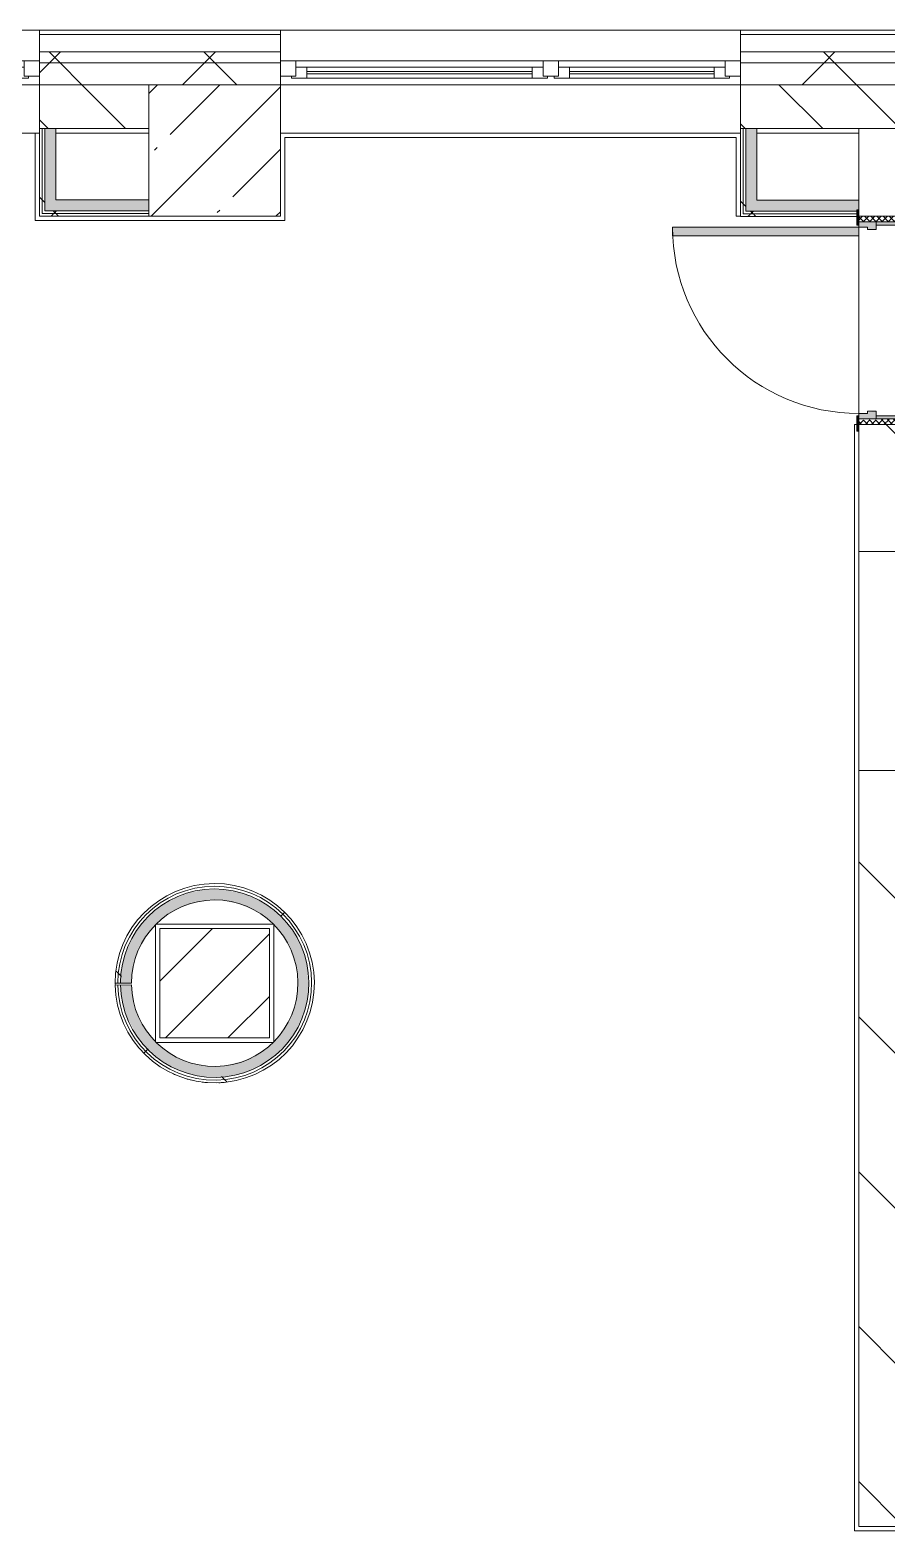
# Model space of a CAD drawing. Header units: millimetres. Extents: x 1322 to 199238, y -8553 to 29000.
# Drawn here: x 119845 to 123757, y 20500 to 27350 of the extents above; entities that cross this region are included whole.
import ezdxf

# ---------------------------------------------------------------- set-up
doc = ezdxf.new("R2010")
doc.units = ezdxf.units.MM
for name, color, linetype, lineweight, true_color in [('A-DOOR-5', 7, 'Continuous', 5, 0xe2e2e2), ('A-DOOR-6', 7, 'Continuous', 5, 0xaaaaaa), ('A-DOOR-FRAM-3', 7, 'Continuous', 5, 0xe2e2e2), ('A-DOOR-FRAM-4', 7, 'Continuous', 5, 0xaaaaaa), ('A-FLOR-2', 7, 'Continuous', 5, 0xaaaaaa), ('I-WALL-1', 7, 'Continuous', 5, 0xe7e7e7), ('I-WALL-2', 7, 'Continuous', 9, 0xe7e7e7)]:
    doc.layers.add(name, color=color, linetype=linetype, lineweight=lineweight, true_color=true_color)
for name, color, linetype, lineweight in [('A-GLAZ-3', 7, 'Continuous', 5), ('A-WALL', 7, 'Continuous', 9), ('A-WALL-4', 7, 'Continuous', 5), ('I-WALL-3', 7, 'Continuous', 5), ('S-COLS-1', 7, 'Continuous', 5)]:
    doc.layers.add(name, color=color, linetype=linetype, lineweight=lineweight)
pattern_1 = [(45, (72227.77, 0), (-353.5534, 353.5534), []), (135, (72227.77, 0), (-353.5534, -353.5534), [])]
pattern_2 = [(45, (72227.8, 0), (-530.33, 530.33), []), (135, (72227.8, 0), (-530.33, -530.33), [])]

# ---------------------------------------------------------------- blocks, each defined once
blk = doc.blocks.new('BSC_Колонна _Прямоугольная - 500х500-V196-1_10_3_птичка')
at = {"layer": 'S-COLS-1'}
h = blk.add_hatch(dxfattribs=at)
h.set_pattern_fill('FP_114', color=256, style=0, pattern_type=2)
h.set_pattern_definition([(45, (-48460, -23000), (-285.123, 285.123), []), (45, (-48174.88, -23000), (-285.123, 285.123), [504.031, -100.806, 16.764, -84.042])])
h.paths.add_polyline_path([(-250, -250), (250, -250), (250, 250), (-250, 250), (-250, 67)])
for p, q in [((250, 250), (-250, 250)), ((-250, 250), (-250, -250)), ((250, -250), (250, 250)), ((-250, -250), (250, -250))]:
    blk.add_line(p, q, dxfattribs=at)
blk = doc.blocks.new('120_Окно_СКБ_2Ст - 120_Окно_СКБ_2Ст 3100х2500 _мал_створка слева_-22273855-1_10_3_птичка')
at = {"layer": 'A-GLAZ-3'}
for p, q in [((-1550, -75), (-1550, -5)), ((-1550, -5), (-1480, -5)), ((1550, -5), (-1550, -5)), ((-1480, -5), (-1480, -75)), ((650, -35), (-1480, -35)), ((-1480, -35), (-1480, -75)), ((-1430, -85), (-1430, -35)), ((-1430, -55), (600, -55)), ((600, -65), (-1430, -65)), ((600, -85), (600, -35)), ((650, -75), (650, -5)), ((650, -5), (720, -5)), ((650, -75), (650, -35)), ((720, -5), (720, -75)), ((1480, -35), (720, -35)), ((720, -35), (720, -75)), ((770, -85), (770, -35)), ((770, -55), (1430, -55)), ((1430, -65), (770, -65)), ((1430, -85), (1430, -35)), ((1480, -75), (1480, -5)), ((1480, -5), (1550, -5)), ((1480, -75), (1480, -35)), ((1550, -5), (1550, -75)), ((-1480, -75), (-1550, -75)), ((-1550, -75), (-1500, -75)), ((-1480, -75), (-1500, -75)), ((-1500, -75), (-1500, -85)), ((-1500, -85), (670, -85)), ((670, -85), (-1500, -85)), ((720, -75), (650, -75)), ((670, -75), (650, -75)), ((670, -75), (700, -75)), ((670, -85), (670, -75)), ((720, -75), (700, -75)), ((700, -75), (700, -85)), ((700, -85), (1500, -85)), ((1500, -85), (700, -85)), ((1550, -75), (1480, -75)), ((1500, -75), (1480, -75)), ((1500, -75), (1550, -75)), ((1500, -85), (1500, -75))]:
    blk.add_line(p, q, dxfattribs=at)
blk = doc.blocks.new('120_Окно_СКБ_2Ст - 120_Окно_СКБ_2Ст 2100х2400 _мал створка справа_-19092174-1_10_3_птичка')
at = {"layer": 'A-GLAZ-3'}
for p, q in [((-1050, -75), (-1050, -5)), ((-1050, -5), (-980, -5)), ((1050, -5), (-1050, -5)), ((-980, -5), (-980, -75)), ((150, -35), (-980, -35)), ((-980, -35), (-980, -75)), ((-930, -85), (-930, -35)), ((-930, -55), (100, -55)), ((100, -65), (-930, -65)), ((100, -85), (100, -35)), ((150, -75), (150, -5)), ((150, -5), (220, -5)), ((150, -75), (150, -35)), ((220, -5), (220, -75)), ((980, -35), (220, -35)), ((220, -35), (220, -75)), ((270, -85), (270, -35)), ((270, -55), (930, -55)), ((930, -65), (270, -65)), ((930, -85), (930, -35)), ((980, -75), (980, -5)), ((980, -5), (1050, -5)), ((980, -75), (980, -35)), ((1050, -5), (1050, -75)), ((-980, -75), (-1050, -75)), ((-1050, -75), (-1000, -75)), ((-980, -75), (-1000, -75)), ((-1000, -75), (-1000, -85)), ((-1000, -85), (170, -85)), ((170, -85), (-1000, -85)), ((220, -75), (150, -75)), ((170, -75), (150, -75)), ((170, -75), (200, -75)), ((170, -85), (170, -75)), ((220, -75), (200, -75)), ((200, -75), (200, -85)), ((200, -85), (1000, -85)), ((1000, -85), (200, -85)), ((1050, -75), (980, -75)), ((1000, -75), (980, -75)), ((1000, -75), (1050, -75)), ((1000, -85), (1000, -75))]:
    blk.add_line(p, q, dxfattribs=at)
blk = doc.blocks.new('110_Дверь_СКБ_1Ст_Внутренняя1 - Д-26л 950х2100 EIW30-32941023-1_10_3_птичка')
at = {"layer": 'A-DOOR-5'}
h = blk.add_hatch(color=256, dxfattribs=at)
h.paths.add_polyline_path([(-437.5, 92.9), (-437.5, 20), (-402.5, 20), (-407.2, 60), (-412.5, 65.8), (-412.5, 100), (-437.5, 94.9), (-437.5, 94)])
h.paths.add_polyline_path([(427.5, 20), (462.5, 20), (462.5, 100), (437.5, 100), (437.5, 60), (427.5, 60), (427.5, 44)])
at = {"layer": 'A-DOOR-6'}
h = blk.add_hatch(dxfattribs=at)
h.set_pattern_fill('FP_76', color=256, style=0, pattern_type=2)
h.set_pattern_definition([(135, (1826.41, 164.685), (-14.14214, -14.14214), []), (225, (1826.41, 164.685), (14.14214, -14.14214), [])])
h.paths.add_polyline_path([(462.5, -100), (487.5, -100), (487.5, 100), (462.5, 100)])
at = {"layer": 'A-DOOR-FRAM-3'}
for points in [[(397.5, 578), (397.5, 100), (437.5, 100), (437.5, 950), (397.5, 950), (397.5, 608.8)], [(-492.5, 108), (-492.5, 100), (-422.5, 100), (-422.5, 108), (-483.6, 108)], [(447.5, 100), (517.5, 100), (517.5, 108), (447.5, 108)], [(-437.5, -100), (-422.5, -100), (-422.5, 20), (-437.5, 20)], [(447.5, -100), (462.5, -100), (462.5, 20), (447.5, 20)], [(-492.5, -108), (-422.5, -108), (-422.5, -100), (-492.5, -100)], [(447.5, -100), (447.5, -108), (517.5, -108), (517.5, -100), (462.5, -100)]]:
    blk.add_hatch(color=256, dxfattribs=at).paths.add_polyline_path(points)
at = {"layer": 'A-DOOR-FRAM-4'}
h = blk.add_hatch(dxfattribs=at)
h.set_pattern_fill('FP_77', color=256, style=0, pattern_type=2)
h.set_pattern_definition([(45, (-296.384, 164.685), (-14.1421, 14.1421), []), (135, (-296.384, 164.685), (-14.1421, -14.1421), [])])
h.paths.add_polyline_path([(-462.5, -100), (-437.5, -100), (-443.3, 100), (-462.5, 100)])
at = {"layer": 'A-DOOR-6'}
for p, q in [((437.5, 950), (397.5, 950)), ((397.5, 950), (397.5, 100)), ((437.5, 100), (437.5, 950)), ((397.5, 100), (437.5, 100))]:
    blk.add_line(p, q, dxfattribs=at)
blk.add_arc((437.5, 100), 850, 90, 180, dxfattribs=at)
at = {"layer": 'A-DOOR-FRAM-4'}
for p, q in [((-422.5, 108), (-492.5, 108)), ((-492.5, 108), (-492.5, 100)), ((-492.5, 100), (-422.5, 100)), ((-437.5, 100), (-462.5, 100)), ((-462.5, 100), (-462.5, -100)), ((-412.5, 100), (-437.5, 100)), ((-437.5, 100), (-437.5, 20)), ((-437.5, -100), (-437.5, 100)), ((-422.5, 100), (-437.5, 100)), ((-437.5, 100), (-437.5, 99)), ((-437.5, 99), (-422.5, 99)), ((-422.5, 100), (-422.5, 108)), ((-422.5, 99), (-422.5, 100)), ((-412.5, 60), (-412.5, 100)), ((437.5, 100), (437.5, 60)), ((462.5, 100), (437.5, 100)), ((517.5, 108), (447.5, 108)), ((447.5, 108), (447.5, 100)), ((462.5, 100), (447.5, 100)), ((447.5, 100), (447.5, 99)), ((447.5, 100), (517.5, 100)), ((447.5, 99), (462.5, 99)), ((462.5, 20), (462.5, 100)), ((487.5, 100), (462.5, 100)), ((462.5, 100), (462.5, -100)), ((462.5, 99), (462.5, 100)), ((487.5, -100), (487.5, 100)), ((517.5, 100), (517.5, 108)), ((-437.5, 20), (-402.5, 20)), ((-422.5, 20), (-437.5, 20)), ((-437.5, 20), (-437.5, -100)), ((-422.5, -100), (-422.5, 20)), ((-402.5, 60), (-412.5, 60)), ((-402.5, 20), (-402.5, 60)), ((437.5, 60), (427.5, 60)), ((427.5, 60), (427.5, 20)), ((427.5, 20), (462.5, 20)), ((462.5, 20), (447.5, 20)), ((447.5, 20), (447.5, -100)), ((462.5, -100), (462.5, 20)), ((-422.5, -100), (-492.5, -100)), ((-492.5, -100), (-492.5, -108)), ((-492.5, -108), (-422.5, -108)), ((-462.5, -100), (-437.5, -100)), ((-437.5, -100), (-422.5, -100)), ((-422.5, -108), (-422.5, -100)), ((447.5, -100), (462.5, -100)), ((517.5, -100), (447.5, -100)), ((447.5, -100), (447.5, -108)), ((447.5, -108), (517.5, -108)), ((462.5, -100), (487.5, -100)), ((517.5, -108), (517.5, -100))]:
    blk.add_line(p, q, dxfattribs=at)
blk = doc.blocks.new('DOR_Проход в стене_Прямоугольный - 1000x1500-23441848-1_10_3_птичка')
at = {"layer": 'A-DOOR-6'}
for p, q in [((500, 100), (-500, 100)), ((500, -100), (-500, -100))]:
    blk.add_line(p, q, dxfattribs=at)

msp = doc.modelspace()

# ---------------------------------------------------------------- hatches: boundary and pattern name
at = {"layer": 'A-WALL-4'}
h = msp.add_hatch(dxfattribs=at)
h.set_pattern_fill('FP_56', color=256, style=0, pattern_type=2)
h.set_pattern_definition(pattern_1)
h.paths.add_polyline_path([(155652.9, 27200), (157197.8, 27200), (157197.8, 27250), (152577.8, 27250), (152577.8, 27200), (155452.9, 27200)])
h.paths.add_polyline_path([(143037.8, 27200), (143037.8, 27250), (140437.8, 27250), (140437.8, 27200), (142537.8, 27200)])
h.paths.add_polyline_path([(138987.8, 27200), (139337.8, 27200), (139337.8, 27250), (138387.8, 27250), (138387.8, 27200)])
h.paths.add_polyline_path([(145137.8, 27200), (146477.8, 27200), (146477.8, 27250), (145137.8, 27250), (145137.8, 27210)])
h.paths.add_polyline_path([(149477.8, 27200), (149477.8, 27250), (148577.8, 27250), (148577.8, 27200), (148977.8, 27200)])
h.paths.add_polyline_path([(129932.8, 27200), (129932.8, 27250), (129087.8, 27250), (129087.8, 27200)])
h.paths.add_polyline_path([(132449, 27200), (133287.8, 27200), (133287.8, 27250), (132232.8, 27250), (132232.8, 27200)])
h.paths.add_polyline_path([(120987.8, 27200), (120987.8, 27250), (119887.8, 27250), (119887.8, 27200), (120387.8, 27200)])
h.paths.add_polyline_path([(126987.8, 27200), (126987.8, 27250), (126087.8, 27250), (126087.8, 27200), (126869.5, 27200)])
h.paths.add_polyline_path([(123987.8, 27200), (123987.8, 27250), (123087.8, 27250), (123087.8, 27200)])
h.paths.add_polyline_path([(116787.8, 27200), (116787.8, 27250), (114387.8, 27250), (114387.8, 27200), (115710.3, 27200)])
h = msp.add_hatch(dxfattribs=at)
h.set_pattern_fill('FP_56', color=256, style=0, pattern_type=2)
h.set_pattern_definition(pattern_1)
h.paths.add_polyline_path([(114987.8, 27100), (116787.8, 27100), (116787.8, 27200), (114387.8, 27200), (114387.8, 27100)])
h.paths.add_polyline_path([(132987.8, 27100), (133287.8, 27100), (133287.8, 27200), (132232.8, 27200), (132232.8, 27100), (132449, 27100)])
h.paths.add_polyline_path([(156327.8, 27100), (157197.8, 27100), (157193.2, 27200), (152577.8, 27198.1), (152577.8, 27100), (155652.9, 27100)])
h.paths.add_polyline_path([(123627.8, 27100), (123987.8, 27100), (123987.8, 27200), (123087.8, 27200), (123087.8, 27100)])
h.paths.add_polyline_path([(126087.8, 27100), (126987.8, 27100), (126987.8, 27200), (126087.8, 27200), (126087.8, 27140)])
h.paths.add_polyline_path([(120087.8, 27100), (120987.8, 27100), (120987.8, 27200), (119887.8, 27200), (119887.8, 27100)])
h.paths.add_polyline_path([(139337.8, 27100), (139337.8, 27102), (139305.8, 27102), (139305.8, 27110), (139337.8, 27110), (139337.8, 27200), (138387.8, 27200), (138387.8, 27100), (139305.8, 27100)])
h.paths.add_polyline_path([(129932.8, 27100), (129932.8, 27200), (129087.8, 27200), (129087.8, 27100), (129577.8, 27100)])
h.paths.add_polyline_path([(148977.8, 27100), (149477.8, 27100), (149477.8, 27200), (148577.8, 27200), (148577.8, 27100)])
h.paths.add_polyline_path([(140469.8, 27100), (143037.8, 27100), (143037.8, 27200), (140437.8, 27200), (140437.8, 27110), (140469.8, 27110), (140469.8, 27102), (140437.8, 27100)])
h.paths.add_polyline_path([(145767.8, 27100), (146477.8, 27100), (146477.8, 27200), (145137.8, 27200), (145137.8, 27100)])
h = msp.add_hatch(dxfattribs=at)
h.set_pattern_fill('FP_67', color=256, style=0, pattern_type=2)
h.set_pattern_definition([(135, (72227.77, 0), (-176.7767, -176.7767), [])])
h.paths.add_polyline_path([(120387.8, 26900), (120387.8, 27100), (119887.8, 27100), (119887.8, 26900), (120359.9, 26900)])
h.paths.add_polyline_path([(114987.8, 26900), (116787.8, 26900), (116787.8, 27100), (114987.8, 27100), (114987.8, 27061.4)])
h.paths.add_polyline_path([(123627.8, 26900), (123987.8, 26900), (123987.8, 27100), (123087.8, 27100), (123087.8, 26900), (123569.6, 26900)])
h.paths.add_polyline_path([(126087.8, 26900), (126387.8, 26900), (126387.8, 27100), (126087.8, 27100), (126087.8, 26969.4)])
h.paths.add_polyline_path([(152877.8, 26900), (152877.8, 27100), (152577.8, 27100), (152577.8, 26900)])
h.paths.add_polyline_path([(133287.8, 26900), (133287.8, 27100), (132987.8, 27100), (132987.8, 26900)])
h.paths.add_polyline_path([(148977.8, 26900), (148977.8, 27100), (148577.8, 27100), (148577.8, 26900), (148656, 26900)])
h.paths.add_polyline_path([(139287.8, 26900), (139287.8, 27100), (138987.8, 27100), (138987.8, 26900)])
h.paths.add_polyline_path([(132232.8, 26900), (132387.8, 26900), (132387.8, 27100), (132232.8, 27100), (132232.8, 26936.5)])
h.paths.add_polyline_path([(140433.8, 26900), (142537.8, 26900), (142537.8, 27100), (140433.8, 27100), (140433.8, 27091.3)])
h.paths.add_polyline_path([(146477.8, 26900), (146477.8, 27100), (146267.8, 27100), (146267.8, 26900)])
h.paths.add_polyline_path([(145767.8, 26900), (145767.8, 27100), (145137.8, 27100), (145137.8, 26900)])
h.paths.add_polyline_path([(129087.8, 26900), (129932.8, 26900), (129932.8, 27100), (129087.8, 27100), (129087.8, 27091.3)])
at = {"layer": 'I-WALL-1'}
for points in [[(119962.8, 26525), (119962.8, 26900), (119912.8, 26900), (119912.8, 26525)], [(120359.9, 26525), (120387.8, 26525), (120387.8, 26575), (119962.8, 26575), (119962.8, 26525), (120328.5, 26525)], [(120675.7, 22570.2), (120748.3, 22574.3), (120824.9, 22593), (120893.4, 22623), (120962.1, 22670.4), (121018.1, 22726.9), (121061.8, 22790.9), (121091, 22855), (121105, 22895.9), (121116.5, 22969.6), (121111.1, 23067), (121102.9, 23112), (121078.1, 23180.3), (121028.8, 23259.9), (120989.2, 23305.7), (120929.8, 23354.3), (120863.9, 23391.1), (120793.2, 23415.7), (120719.7, 23427.6), (120635.1, 23425.2), (120570.9, 23412.3), (120502, 23386.2), (120436.9, 23347.4), (120402.8, 23322.1), (120352.7, 23269.4), (120312, 23209.1), (120282.2, 23142.8), (120263.5, 23067), (120259.2, 23000), (120307.8, 23000.8), (120313.8, 23067.6), (120331.9, 23133.1), (120378.6, 23218.3), (120422.5, 23270), (120461.2, 23303.9), (120526, 23342.4), (120595.4, 23367.1), (120667.5, 23377.9), (120719.7, 23377.5), (120793.2, 23363.6), (120859.3, 23337.4), (120895, 23318.5), (120957.8, 23266), (120996.1, 23221.5), (121028.8, 23167.7), (121053.2, 23104.3), (121065.9, 23037.6), (121065.9, 22965.9), (121051, 22891.4), (121025.1, 22827.1), (120997.7, 22780.2), (120937.8, 22715.5), (120876.3, 22671.8), (120819.2, 22644.9), (120748.3, 22626.4), (120710.2, 22620.7), (120642.3, 22622.7), (120575.9, 22636.8), (120509.3, 22664.9), (120437.8, 22715.7), (120405.9, 22745.2), (120359.9, 22809.5), (120331.3, 22870.8), (120315.2, 22925.2), (120307.8, 22992.8), (120257.8, 22991.8), (120265.4, 22919.5), (120289.7, 22839.5), (120334.5, 22757.6), (120363.9, 22718.1), (120430.7, 22657.1), (120495.7, 22617), (120551, 22593.6), (120603.5, 22578.3), (120642.3, 22574)]]:
    msp.add_hatch(color=256, dxfattribs=at).paths.add_polyline_path(points)
at = {"layer": 'I-WALL-2'}
for points in [[(123149.7, 26524), (123162.8, 26524), (123162.8, 26900), (123112.8, 26900), (123112.8, 26524)], [(123347.2, 26524), (123619.8, 26524), (123619.8, 26530), (123627.8, 26530), (123627.8, 26574), (123162.8, 26574), (123162.8, 26524)]]:
    msp.add_hatch(color=256, dxfattribs=at).paths.add_polyline_path(points)
at = {"layer": 'I-WALL-3'}
h = msp.add_hatch(dxfattribs=at)
h.set_pattern_fill('FP_172', color=256, style=0, pattern_type=2)
h.set_pattern_definition(pattern_2)
h.paths.add_polyline_path([(119887.8, 26500), (119900.3, 26500), (119900.3, 26900), (119887.8, 26900), (119887.8, 26575)])
h = msp.add_hatch(dxfattribs=at)
h.set_pattern_fill('FP_172', color=256, style=0, pattern_type=2)
h.set_pattern_definition(pattern_2)
h.paths.add_polyline_path([(119900.3, 26512.5), (119912.8, 26512.5), (119912.8, 26900), (119900.3, 26900), (119900.3, 26575)])
h = msp.add_hatch(dxfattribs=at)
h.set_pattern_fill('FP_172', color=256, style=0, pattern_type=2)
h.set_pattern_definition(pattern_2)
h.paths.add_polyline_path([(123100.3, 26499), (123100.3, 26900), (123087.8, 26900), (123087.8, 26499)])
h = msp.add_hatch(dxfattribs=at)
h.set_pattern_fill('FP_172', color=256, style=0, pattern_type=2)
h.set_pattern_definition(pattern_2)
h.paths.add_polyline_path([(123112.8, 26511.5), (123112.8, 26900), (123100.3, 26900), (123100.3, 26511.5)])
h = msp.add_hatch(dxfattribs=at)
h.set_pattern_fill('FP_66', color=256, style=0, pattern_type=2)
h.set_pattern_definition([(135, (72227.77, 0), (-353.5534, -353.5534), [])])
h.paths.add_polyline_path([(123627.8, 20520), (123827.8, 20520), (123827.8, 23970), (123627.8, 23970), (123627.8, 20521.7)])
h.paths.add_polyline_path([(123827.8, 24970), (123827.8, 25550), (123627.8, 25550), (123627.8, 24970)])
h.paths.add_polyline_path([(123720.6, 26500), (123827.8, 26500), (123827.8, 26900), (123627.8, 26895.5), (123627.8, 26500)])
h = msp.add_hatch(dxfattribs=at)
h.set_pattern_fill('FP_172', color=256, style=0, pattern_type=2)
h.set_pattern_definition(pattern_2)
h.paths.add_polyline_path([(119962.8, 26500), (120387.8, 26500), (120387.8, 26512.5), (119900.3, 26509.4), (119900.3, 26500), (119920.7, 26500)])
h = msp.add_hatch(dxfattribs=at)
h.set_pattern_fill('FP_172', color=256, style=0, pattern_type=2)
h.set_pattern_definition(pattern_2)
h.paths.add_polyline_path([(120387.8, 26512.5), (120387.8, 26525), (119912.8, 26525), (119912.8, 26512.5), (120359.9, 26512.5)])
h = msp.add_hatch(dxfattribs=at)
h.set_pattern_fill('FP_172', color=256, style=0, pattern_type=2)
h.set_pattern_definition(pattern_2)
h.paths.add_polyline_path([(123162.8, 26499), (123619.8, 26500), (123619.8, 26511.5), (123100.3, 26508.4), (123100.3, 26499), (123149.7, 26499)])
h = msp.add_hatch(dxfattribs=at)
h.set_pattern_fill('FP_172', color=256, style=0, pattern_type=2)
h.set_pattern_definition(pattern_2)
h.paths.add_polyline_path([(123149.7, 26511.5), (123619.8, 26516.4), (123619.8, 26524), (123112.8, 26524), (123112.8, 26511.5)])
h = msp.add_hatch(dxfattribs=at)
h.set_pattern_fill('FP_172', color=256, style=0, pattern_type=2)
h.set_pattern_definition(pattern_2)
h.paths.add_polyline_path([(120656.8, 22546.1), (120750.1, 22550.5), (120826.4, 22568), (120901.1, 22599.7), (120962, 22638.7), (121010.8, 22681.1), (121057.2, 22735.9), (121093, 22794.2), (121120.9, 22861.9), (121137.6, 22934.1), (121141.2, 23021), (121127.2, 23112), (121102.9, 23182.4), (121070.4, 23243.5), (121028.3, 23299.8), (120966.7, 23357.5), (120908.2, 23396.3), (120850, 23423.8), (120793.4, 23442.3), (120720, 23453.6), (120629.8, 23450.1), (120564.2, 23437.1), (120496.8, 23412.3), (120419, 23365.5), (120359.9, 23313.4), (120312, 23254), (120282.2, 23204.3), (120251.6, 23124.8), (120238.3, 23067), (120234.3, 23000), (120245.3, 23000), (120258.4, 23100.9), (120282.2, 23173.2), (120312, 23231.4), (120359.9, 23295.1), (120402.8, 23337.6), (120461.2, 23379.4), (120553.4, 23420), (120595.4, 23432.5), (120667.5, 23442), (120770.3, 23433.2), (120845.3, 23411.9), (120907.9, 23382.1), (120971.6, 23337.4), (121026.6, 23282.2), (121068.6, 23222.2), (121100.7, 23154.7), (121120.8, 23083), (121128.3, 23040.4), (121123.9, 22934.8), (121106.1, 22860.7), (121081.5, 22801.1), (121046.7, 22743.1), (120999.9, 22687.8), (120937.8, 22636.4), (120876, 22600.8), (120803.9, 22574.3), (120725.1, 22560.5), (120642.3, 22561.4), (120575.9, 22573.4), (120505.1, 22598.6), (120437.8, 22636.7), (120382.7, 22681.4), (120331.3, 22740.4), (120302.3, 22783.7), (120265.4, 22873.3), (120252.5, 22923.3), (120240.3, 22991.5), (120232.9, 22991.3), (120240.5, 22916.6), (120273.3, 22816), (120305.3, 22756.1), (120357.9, 22688.9), (120409, 22642.2), (120468.2, 22603.1), (120533.6, 22573.3), (120601, 22554.5), (120656.1, 22546.2)])
h = msp.add_hatch(dxfattribs=at)
h.set_pattern_fill('FP_172', color=256, style=0, pattern_type=2)
h.set_pattern_definition(pattern_2)
h.paths.add_polyline_path([(120675.4, 22557.7), (120777.4, 22568.2), (120851.5, 22590.6), (120916.6, 22623), (120980.7, 22670.4), (121017.6, 22706.2), (121060.9, 22763.3), (121094.7, 22827.1), (121120.4, 22913.2), (121129, 22966.8), (121123.7, 23067), (121110.6, 23127.4), (121078.1, 23205.5), (121040.5, 23265.2), (120989.2, 23322.2), (120920.4, 23374.6), (120863.9, 23404.5), (120793.2, 23428.4), (120719.7, 23440), (120645.4, 23439.1), (120569, 23424.8), (120498.5, 23398.4), (120436.9, 23362.9), (120378.6, 23314.6), (120328.5, 23255.9), (120288.1, 23186.3), (120263.9, 23122), (120251, 23067), (120245.3, 23000), (120257.8, 23000), (120270.4, 23097.4), (120288.1, 23155.9), (120328.5, 23233.6), (120360.1, 23277.3), (120415.4, 23331.4), (120482.8, 23376.4), (120541.4, 23403.2), (120595.4, 23420), (120667.5, 23429.5), (120770.3, 23420.5), (120835, 23402.5), (120895, 23375.4), (120957.8, 23333), (121009.3, 23283.6), (121054.3, 23222.2), (121087.4, 23154.7), (121102.9, 23112), (121115.9, 23037.6), (121115.9, 22963.4), (121104, 22892.9), (121081.5, 22827.1), (121031.9, 22744.5), (121000.9, 22705.4), (120937.8, 22651.2), (120876.3, 22614.4), (120805.3, 22587.4), (120731, 22573.3), (120642.3, 22574), (120573.9, 22586.9), (120509.3, 22610.4), (120442.3, 22648.8), (120400.9, 22680.7), (120348.3, 22737.9), (120305.3, 22806.6), (120284.8, 22850.2), (120265.4, 22919.5), (120253.1, 22991.7), (120245.3, 22991.6), (120259.2, 22895.5), (120285, 22820.4), (120316.1, 22762.1), (120359.9, 22704.4), (120409, 22657.3), (120487.8, 22607), (120558.7, 22578.3), (120603.5, 22565.8), (120674.6, 22557.8)])
at = {"layer": 'S-COLS-1'}
h = msp.add_hatch(dxfattribs=at)
h.set_pattern_fill('FP_36', color=256, style=0, pattern_type=2)
h.set_pattern_definition([(45, (72227.77, 0), (-285.123, 285.123), []), (45, (72512.9, 0), (-285.123, 285.123), [504.031, -100.806, 16.764, -84.042])])
h.paths.add_polyline_path([(120719.7, 26500), (120987.8, 26500), (120987.8, 27100), (120387.8, 27100), (120387.8, 26500), (120645.4, 26500)])

# ---------------------------------------------------------------- linework, layer by layer
at = {"layer": 'A-FLOR-2'}
for p, q in [((119867.8, 26480), (119867.8, 26880)), ((123067.8, 26860), (121007.8, 26860)), ((121007.8, 26860), (121007.8, 26480)), ((123067.8, 26500), (123067.8, 26860)), ((121007.8, 26480), (119867.8, 26480)), ((123088.8, 26500), (123067.8, 26500)), ((123607.8, 20500), (123607.8, 25550)), ((123607.8, 25550), (123619.8, 25550)), ((120417.8, 23265.4), (120417.8, 22734.2)), ((120954.2, 23270), (120422.5, 23270)), ((120957.8, 22733.3), (120957.8, 23266)), ((120422.3, 22730), (120954.9, 22730)), ((130137.8, 20500), (123607.8, 20500))]:
    msp.add_line(p, q, dxfattribs=at)
for start, end in [(180, 180.91321), (245.51396, 246.83006), (253.98466, 256.37721), (262.7207, 265.92436), (272.48204, 275.47151)]:
    msp.add_arc((120687.8, 22998.6), 453.6, start, end, dxfattribs=at)
at = {"layer": 'A-WALL'}
for p, q in [((120987.8, 27330), (119887.8, 27330)), ((123987.8, 27330), (123087.8, 27330)), ((120987.8, 27250), (119887.8, 27250)), ((120987.8, 27200), (119887.8, 27200)), ((123987.8, 27250), (123087.8, 27250)), ((123987.8, 27200), (123087.8, 27200)), ((120387.8, 27100), (119887.8, 27100)), ((119887.8, 27100), (120387.8, 27100)), ((123987.8, 27100), (123087.8, 27100)), ((123087.8, 27100), (123987.8, 27100)), ((119900.3, 26900), (119900.3, 26512.5)), ((119912.8, 26900), (119912.8, 26525)), ((123100.3, 26511.5), (123100.3, 26900)), ((123112.8, 26524), (123112.8, 26900)), ((123827.8, 26900), (123627.8, 26900)), ((119900.3, 26512.5), (120387.8, 26512.5)), ((119912.8, 26525), (120387.8, 26525)), ((123619.8, 26511.5), (123100.3, 26511.5)), ((123619.8, 26524), (123112.8, 26524))]:
    msp.add_line(p, q, dxfattribs=at)
for radius in [442.5, 430]:
    msp.add_arc((120687.8, 23000), radius, 181.09218, 180, dxfattribs=at)
at = {"layer": 'A-WALL-4'}
for p, q in [((114387.8, 27350), (139337.8, 27350)), ((119887.8, 27350), (119887.8, 27100)), ((120987.8, 27100), (120987.8, 27350)), ((123087.8, 27350), (123087.8, 27100)), ((119887.8, 27100), (116787.8, 27100)), ((119887.8, 27100), (119887.8, 26900)), ((120387.8, 26900), (120387.8, 27100)), ((123087.8, 27100), (120387.8, 27100)), ((123087.8, 27100), (123087.8, 26900)), ((119962.8, 26900), (120387.8, 26900)), ((123162.8, 26900), (123627.8, 26900))]:
    msp.add_line(p, q, dxfattribs=at)
at = {"layer": 'I-WALL-3'}
for p, q in [((116787.8, 27100), (119887.8, 27100)), ((120987.8, 27100), (123087.8, 27100)), ((119888.4, 26880), (115007.8, 26880)), ((119962.8, 26900), (119887.8, 26900)), ((119887.8, 26900), (119887.8, 26500)), ((119962.8, 26575), (119962.8, 26900)), ((120387.8, 26880), (119962.8, 26880)), ((123087.8, 26880), (120987.8, 26880)), ((123087.8, 26900), (123087.8, 26499)), ((123162.8, 26900), (123087.8, 26900)), ((123162.8, 26574), (123162.8, 26900)), ((123627.8, 26880), (123162.8, 26880)), ((123627.8, 26900), (123627.8, 26530)), ((120387.8, 26575), (119962.8, 26575)), ((120387.8, 26500), (120387.8, 26575)), ((123627.8, 26574), (123162.8, 26574)), ((123627.8, 26530), (123627.8, 26574)), ((119887.8, 26500), (120387.8, 26500)), ((123087.8, 26499), (123619.8, 26499)), ((123627.8, 25600), (123627.8, 26410)), ((123627.8, 25520), (123627.8, 20520)), ((123627.8, 24970), (123827.8, 24970)), ((128077.8, 23970), (123627.8, 23970)), ((120232.8, 23000), (120307.8, 23000)), ((120307.8, 22992.8), (120232.9, 22991.3)), ((123627.8, 20520), (130157.8, 20520))]:
    msp.add_line(p, q, dxfattribs=at)
for radius in [455, 380]:
    msp.add_arc((120687.8, 23000), radius, 181.09218, 180, dxfattribs=at)
at = {"layer": 'S-COLS-1'}
for p, q in [((120987.8, 27100), (120387.8, 27100)), ((120387.8, 27100), (120387.8, 26900)), ((120987.8, 26500), (120987.8, 27100)), ((120387.8, 26900), (120387.8, 26500)), ((120387.8, 26500), (120987.8, 26500))]:
    msp.add_line(p, q, dxfattribs=at)

# ---------------------------------------------------------------- block references
at = {"layer": 'A-DOOR-6', "rotation": 89.9999999999999}
for name, p in [('110_Дверь_СКБ_1Ст_Внутренняя1 - Д-26л 950х2100 EIW30-32941023-1_10_3_птичка', (123727.8, 26012.5)), ('DOR_Проход в стене_Прямоугольный - 1000x1500-23441848-1_10_3_птичка', (123727.8, 24470))]:
    msp.add_blockref(name, p, dxfattribs=at)
at = {"layer": 'A-GLAZ-3'}
for name, p in [('120_Окно_СКБ_2Ст - 120_Окно_СКБ_2Ст 3100х2500 _мал_створка слева_-22273855-1_10_3_птичка', (118337.8, 27215)), ('120_Окно_СКБ_2Ст - 120_Окно_СКБ_2Ст 2100х2400 _мал створка справа_-19092174-1_10_3_птичка', (122037.8, 27215))]:
    msp.add_blockref(name, p, dxfattribs=at)
at = {"layer": 'S-COLS-1'}
msp.add_blockref('BSC_Колонна _Прямоугольная - 500х500-V196-1_10_3_птичка', (120687.8, 23000), dxfattribs=at)

doc.saveas('drawing.dxf')
